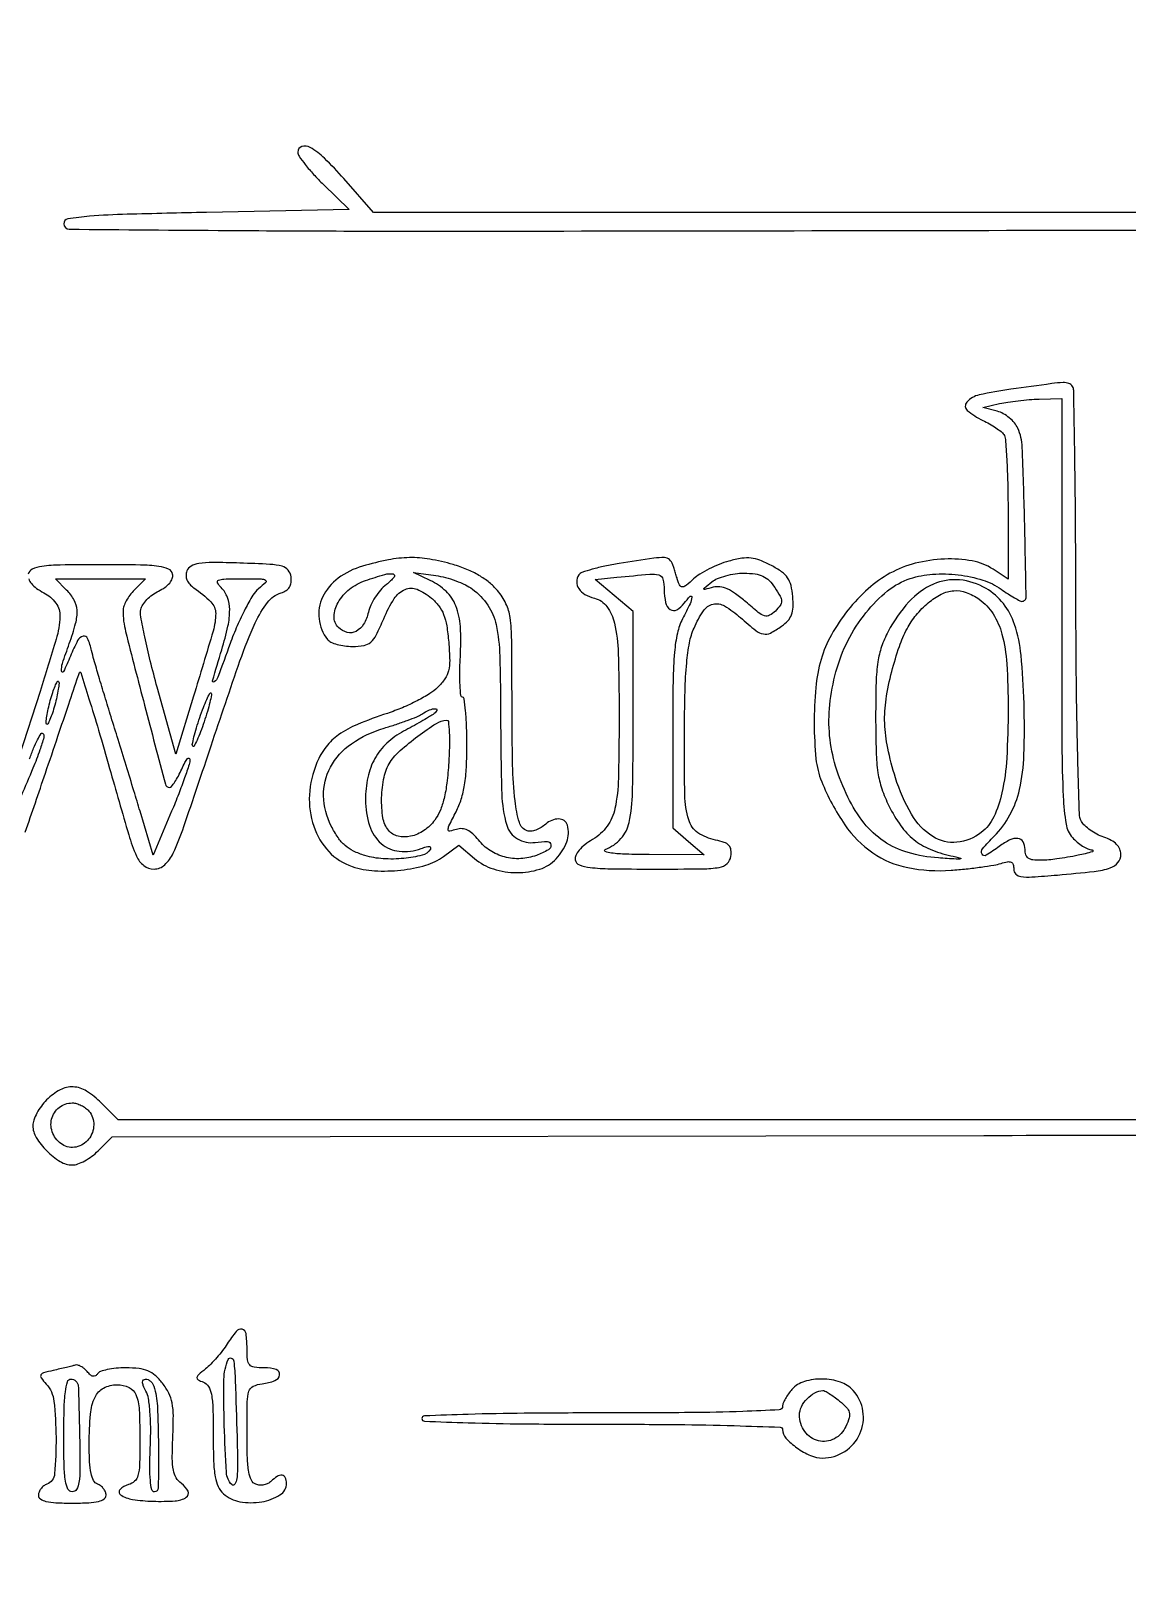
# Model space of a CAD drawing. Extents: x 33 to 995, y 30 to 1513.
# Drawn here: x 597.7 to 792.1, y 308.4 to 583.2 of the extents above; entities that cross this region are included whole.
import ezdxf

# ---------------------------------------------------------------- set-up
doc = ezdxf.new("R2010")
doc.units = 0

msp = doc.modelspace()

# ---------------------------------------------------------------- linework, layer by layer
for points in [[(969.036452, 1225.056595, -0.000004), (969.039353, 1088.299549, -0.000008), (969.038944, 928.132759, -0.000006), (969.033447, 745.616071), (969.014108, 276.732141)], [(56.838383, 550.971158, 0.000004), (56.774237, 658.613587, 0.000005), (56.715227, 754.844653, 0.000003), (56.664187, 835.950257, 0.000067)], [(972.745152, 157.138355, 0.000612), (972.956293, 313.397605, 0.000039), (972.978038, 768.984398, 0.000039), (972.928152, 1226.063636, 0.000618)], [(989.233898, 772.224269), (989.632433, 47.5), (987.566217, 43, -0.031411), (986.374052, 40.782283, -0.048694), (985.054021, 39.05791, -0.050598), (983.465679, 37.667575, -0.037489), (981.466448, 36.461092), (977.432895, 34.422183), (513.452962, 34.483358), (49.473029, 34.544533), (45.71227, 36.86881, -0.034566), (44.153702, 37.987801, -0.025159), (42.580482, 39.430335, -0.025592), (41.221194, 40.95774, -0.049742), (40.331928, 42.325016, -0.119271), (39.234053, 46.81465, -0.000106), (38.991255, 157.362732, -0.000511), (38.822837, 332.31249, -0.000046), (38.889141, 769.339498, -0.000051), (39.034879, 1189.135476, -0.000465)], [(33.247266, 770.21552, 0.000036), (33.115334, 293.12885, 0.000631), (33.278986, 138.361857, 0.000254), (33.537488, 46.90691, 0.117641), (34.938352, 41.12084, 0.053426), (37.290043, 37.519574, 0.043437), (40.506968, 34.215693, 0.045239), (44.017523, 31.701538, 0.088944), (47.228619, 30.516065, 0.043919), (49.921437, 30.277249, 0.000009), (186.426532, 30.187823, 0.000194), (337.588664, 30.150033, 0.000117), (516.5, 30.216741), (982.5, 30.5), (986.122348, 32.951435, 0.035163), (987.699971, 34.189163, 0.019391), (989.453306, 35.904096, 0.019251), (991.104356, 37.789619, 0.029163), (992.375078, 39.560606), (995.005458, 43.718342), (994.752729, 770.609171)], [(899.637227, 548.18942, 0.000005), (950.506456, 548.389948, 0.193125)], [(894.381343, 550.939215, 0.000337), (804.163442, 551), (658.444917, 551), (653.163499, 557, 0.018036), (649.740412, 560.617036, 0.063518), (647.195817, 562.551473, 0.212666), (645.723691, 562.705204, 0.324677), (645, 561.708208, 0.153082), (645.229334, 560.976706, 0.015298), (646.334868, 559.486281, 0.01811), (647.803778, 557.759972, 0.013432), (649.544232, 555.958208), (654.088464, 551.5), (628.794232, 551, 0.001742), (614.716558, 550.672654, 0.013044), (608.049039, 550.320155, 0.020162), (604.235516, 549.863328, 0.368221), (603.5, 549, 0.411583), (604.461466, 548.029851, 0.000585), (632.609009, 547.809704, 0.001947), (676.490251, 547.688679, 0.000215), (777, 547.845948, 0.000182), (843.55259, 548.002859, 0.000302)], [(576.87499, 476.176749, 0.000025), (581.898586, 458.872671, 0.000059), (586.607068, 442.66419, 0.000557)], [(596.642601, 441.029918, 0.002591), (600.235682, 451.5, -0.000054), (602.455617, 458.077346, -0.000083), (604.374136, 463.756519, -0.000024), (606.044371, 468.697242, -0.002689), (606.269675, 469.351979, -0.719065), (606.488802, 469.349171, -0.001517), (607.96541, 464.709671, -0.004657), (609.662834, 459.13926, -0.002626), (611.623487, 452.351979, 0.001963), (615.00616, 440.583555, 0.032977), (616.394312, 436.77771, 0.12516), (617.696636, 435.11587, 0.165762), (619.503291, 434.5, 0.189501), (621.391129, 435.242147, 0.097344), (622.906803, 437.331463, 0.026255), (624.790934, 442.034751, 0.001605), (629.624852, 456.366088, -0.002955), (634.746918, 471.417396, -0.023704), (637.470665, 478.210673, -0.055692), (639.636331, 481.823634, -0.154258), (642.031654, 483.510047, 0.066564), (642.938974, 483.937488, 0.109519), (643.53269, 484.53833, 0.109565), (643.816696, 485.333598, 0.066661), (643.808296, 486.33589, 0.13975), (643.275298, 487.531961, 0.153656), (642.20905, 488.213829, 0.052721), (640.048107, 488.559655, 0.005093), (634.733647, 488.789171, 0.006028), (629.87704, 488.890781, 0.039009), (627.435036, 488.721729, 0.090771), (626.067854, 488.256271, 0.175571), (625.321167, 487.394564, 0.095661), (625.179595, 486.596962, 0.096233), (625.345703, 485.805801, 0.084972), (625.823181, 485.058172, 0.057143), (626.58752, 484.389498, -0.043896), (629.586824, 481.902389, -0.201321), (630.435253, 479.858266, -0.070763), (629.978022, 476.731502, -0.002575), (626.512417, 465.187343), (623.358517, 454.874686), (620.069606, 466.748702, -0.006568), (618.836936, 471.437624, -0.008925), (617.856052, 475.701965, -0.006353), (617.147836, 479.277683, -0.093541), (617.152576, 480.553745, -0.099392), (617.494835, 481.390217, -0.045728), (618.23633, 482.311083, -0.04284), (619.222777, 483.169069, -0.045856), (620.319736, 483.824515, 0.041765), (621.455362, 484.490541, 0.067231), (622.27635, 485.252559, 0.085276), (622.732104, 486.051822, 0.135405), (622.793813, 486.832129, 0.244824), (622.087171, 487.723234, 0.072754), (620.360748, 488.210131, 0.028731), (617.073402, 488.447855, 0.003686), (610, 488.5, 0.003632), (602.876896, 488.448259, 0.02924), (599.612303, 488.209551, 0.075923), (597.909863, 487.714456, 0.241005), (597.201509, 486.807838, 0.13953)], [(597.272699, 485.991794, 0.083099), (597.769358, 485.144334, 0.063407), (598.669452, 484.308781, 0.0361), (599.937814, 483.532157, -0.116796), (602.085193, 481.687217, -0.167996), (602.809136, 479.309799, -0.06262), (602.1523, 475.300147, -0.006308), (599.284852, 466.032554), (595.569705, 454.540657)], [(597.41479, 454.033104, -0.011556), (598.150317, 455.939021, -0.020856), (598.852714, 457.458021, -0.018376), (599.463756, 458.546388, -0.485484), (599.752551, 458.580782, -0.269183), (599.944917, 457.856196, -0.016505), (599.259841, 455.636891, -0.015744), (598.030674, 452.40959, -0.004454), (595.915179, 447.465309, 0.009053)], [(847.889866, 389.950289, 0.00031), (767.660256, 390), (613.153846, 390), (610.153846, 393, 0.055175), (607.536657, 395.095547, 0.127876), (605.15877, 395.858689, 0.139821), (602.850487, 395.338481, 0.071596), (600.454545, 393.545455, 0.037888), (599.515253, 392.451898, 0.03471), (598.721023, 391.197727, 0.036522), (598.171988, 389.975261, 0.0875), (598, 389, 0.139429), (598.607738, 386.86299, 0.057878), (600.488252, 384.488252, 0.057878), (602.86299, 382.607738, 0.139429), (605, 382, 0.088542), (605.977958, 382.174548, 0.036308), (607.210154, 382.733449, 0.034481), (608.478012, 383.541368, 0.037296), (609.587758, 384.496848), (612.084606, 386.993697), (766.708986, 387.246848, 0.000316), (846.608706, 387.428116, 0.001699)]]:
    msp.add_lwpolyline(points, format="xyb")
for points in [[(771.5, 519.624167, 0.018252), (765.861078, 518.620715, 0.156698), (763.671318, 517.356817, 0.423043), (763.766132, 515.876703, 0.066322), (766.5, 514.1091, -0.018374), (767.702349, 513.485824, -0.01935), (768.834564, 512.785904, -0.019398), (769.760052, 512.109456, -0.07769), (770.234687, 511.595626, -0.12989), (770.528255, 510.745115, -0.004497), (770.758058, 507.216631, -0.008135), (770.925499, 503.009016, -0.005564), (770.984687, 498.226947), (771, 485.953894), (768.319416, 487.71028, 0.101667), (764.638923, 489.169244, 0.053805), (759.719909, 489.50059, 0.051604), (754.541049, 488.752997, 0.065263), (750.046696, 486.974436, 0.05596), (746.184336, 484.223084, 0.041334), (742.576021, 480.406886, 0.041391), (739.650489, 476.056842, 0.05673), (737.832394, 471.70795, 0.047679), (736.881694, 466.69309, 0.024148), (736.60012, 460.265836, 0.023564), (736.920378, 454.067679, 0.07242), (737.930176, 450, 0.052013), (742.017466, 442.371127, 0.093965), (747.001551, 437.364699, 0.10121), (753.196907, 434.75613, 0.068144), (760.882408, 434.288952, 0.007465), (763.580942, 434.533279, 0.00793), (766.21702, 434.854032, 0.007615), (768.47554, 435.200392, 0.035824), (769.75, 435.510948, -0.031405), (770.881408, 435.797249, -0.153093), (771.529761, 435.71988, -0.219771), (771.884254, 435.312042, -0.070836), (772, 434.499144, 0.196552), (772.361215, 433.615763, 0.166332), (773.269257, 433.160389, 0.050485), (775.203562, 433.094002, 0.005234), (779.75, 433.444975, 0.005938), (786.272925, 434.095418, 0.051152), (789.129621, 434.714698, 0.145792), (790.484156, 435.651839, 0.170631), (791, 437.119407, 0.105648), (790.802074, 438.045671, 0.09065), (790.236772, 438.868721, 0.07271), (789.293417, 439.575482, 0.040621), (787.978891, 440.157203, -0.036965), (786.754036, 440.688581, -0.033032), (785.571559, 441.412365, -0.034565), (784.595737, 442.208611, -0.081653), (784.026126, 442.951182, -0.115753), (783.640115, 444.396901, -0.001193), (783.343501, 454.968155, -0.003701), (783.117527, 467.339337, -0.002245), (783.024228, 481.978716, 0.001341), (782.958671, 496.335714, 0.00216), (782.817166, 508.567226, 0.000358), (782.637532, 519.384558, 0.134872), (782.417976, 520.132718, 0.169284), (781.767232, 520.660926, 0.098565), (780.761895, 520.812816, 0.02235), (778.736781, 520.627532, 0.000919)], [(780.5, 480.103862, 0.000915), (780.543198, 456.503052, 0.010983), (780.77645, 447.402533, 0.026484), (781.273044, 442.480176, 0.146594), (782.404988, 440.104292, 0.03475), (783.251634, 439.290529, 0.032767), (784.21892, 438.584355, 0.034463), (785.159734, 438.075011, 0.089068), (785.904988, 437.885001, -0.83243), (785.940258, 437.566851, -0.02395), (783.423546, 436.937868, -0.01384), (779.663947, 436.295074, -0.030185), (776.75, 436.05763, -0.035704), (775.397381, 436.125892, -0.123917), (774.586546, 436.438871, -0.163841), (774.148393, 437.03849, -0.076712), (774, 438, 0.131384), (773.647358, 439.318859, 0.237343), (772.735292, 439.919274, 0.144152), (771.290679, 439.670992, 0.047792), (769.44113, 438.531803, -0.022703), (767.124284, 436.939397, -0.436253), (766.368466, 437.145294, -0.306387), (766.477686, 438.111992, -0.019573), (768.510403, 440.310403, 0.072982), (771.327829, 444.096923, 0.068182), (773.019456, 448.620797, 0.047148), (773.807276, 454.768444, 0.015469), (773.828231, 463.904751, 0.01673), (773.298349, 472.426595, 0.05608), (772.14689, 477.893213, 0.086655), (770.160737, 481.594361, 0.093227), (767.07955, 484.293937, 0.111615), (762.388299, 485.803163, 0.126851), (757.738832, 485.036557, 0.105789), (753.4188, 481.909479, 0.060707), (749.707645, 476.624209, 0.040161), (748.548029, 473.960797, 0.046411), (747.896695, 471.271296, 0.02947), (747.584981, 467.65246, 0.006717), (747.501495, 461.5, 0.006971), (747.587549, 455.266837, 0.03018), (747.91298, 451.581968, 0.045104), (748.60608, 448.732122, 0.032213), (749.864302, 445.69816, 0.040277), (751.952233, 442.199423, 0.068652), (754.282956, 439.725681, 0.07071), (757.144837, 438.02229, 0.045443), (760.836077, 436.860713, -0.008161), (762.56782, 436.454557, -0.808326), (762.562654, 436.309055, -0.059427), (761.785956, 436.264738, -0.001903), (758.641447, 436.471073, -0.052545), (753.271546, 437.416778, -0.078155), (748.951763, 439.425756, -0.078321), (745.463513, 442.65997, -0.053007), (742.573816, 447.259599, -0.040184), (740.408105, 452.766559, -0.049982), (739.345364, 458.16189, -0.04991), (739.373619, 463.66717, -0.039892), (740.463258, 469.50233, -0.051395), (742.577436, 475.001194, -0.050753), (745.775852, 479.978329, -0.054485), (749.617917, 483.850837, -0.090674), (753.640151, 486.046254, -0.064094), (757.607155, 486.812322, -0.044823), (762.165219, 486.689969, -0.045598), (766.500649, 485.776973, -0.080193), (769.776608, 484.159069, 0.00928), (770.984853, 483.332081, 0.012613), (772.106821, 482.634226, 0.009544), (773.059744, 482.098544, 0.123886), (773.451359, 482, 0.419317), (774.200818, 482.762608, 0.001569), (773.920476, 496.414717, 0.003674), (773.518894, 509.35683, 0.097598), (772.724403, 512.705524, 0.067893), (772.126681, 513.652362, 0.044923), (771.213183, 514.560271, 0.044678), (770.144046, 515.296813, 0.063911), (769.078561, 515.730187), (766.5, 516.412421), (769.5, 517.087896, -0.018396), (770.933226, 517.355632, -0.008759), (772.79375, 517.599579, -0.008669), (774.749365, 517.786944, -0.01218), (776.5, 517.881256), (780.5, 517.999141)], [(656.484902, 488.247216, 0.08905), (652.162888, 486.098596, 0.121996), (649.411891, 482.758753, 0.141352), (648.767833, 478.900035, 0.137982), (650.266877, 475.25, 0.120468), (650.878146, 474.768605, 0.038263), (651.975026, 474.367188, 0.035668), (653.310878, 474.092182, 0.032943), (654.708474, 474, 0.042622), (656.751538, 474.174476, 0.139919), (657.960059, 474.755901, 0.096806), (658.924052, 476.020465, 0.014647), (660.253753, 478.927229, -0.040989), (662.112837, 482.483656, -0.150655), (664.019269, 484.116101, -0.201717), (666.154071, 484.139537, -0.080989), (668.694378, 482.586462, -0.05185), (670.019043, 481.183843, -0.069964), (670.875359, 479.665505, -0.053974), (671.415667, 477.682173, -0.018849), (671.771505, 474.741812, -0.014445), (671.944513, 471.532164, -0.066326), (671.744927, 469.682637, -0.092637), (671.102466, 468.261967, -0.044016), (669.808148, 466.717238, -0.058674), (668.440147, 465.637472, -0.01896), (666.187819, 464.368567, -0.018614), (663.554473, 463.135544, -0.019862), (660.892466, 462.130604, 0.017603), (655.591422, 460.156707, 0.054559), (652.247245, 458.326874, 0.076261), (650.022298, 456.204085, 0.065314), (648.394367, 453.401426, 0.084748), (647.070935, 447.663646, 0.096512), (647.827977, 442.083007, 0.106414), (650.509782, 437.601871, 0.125833), (654.658828, 434.947582, 0.065384), (658.615707, 434.194008, 0.041919), (663.296992, 434.316582, 0.042512), (667.724264, 435.190734, 0.089419), (670.856861, 436.736052), (673.585417, 438.75336), (676.348472, 436.37668, 0.101724), (679.688273, 434.518978, 0.075283), (683.875416, 433.866519, 0.077982), (687.915719, 434.482732, 0.128096), (690.825686, 436.314451, 0.097299), (692.718402, 439.332026, 0.166022), (692.827825, 442.274376, 0.337054), (691.285574, 443.395868, 0.180448), (688.974232, 442.47668, -0.047852), (688.144102, 441.8587, -0.049876), (687.222742, 441.419719, -0.055138), (686.350987, 441.21119, -0.12338), (685.679435, 441.292771, -0.234046), (684.305943, 442.783249, -0.042537), (683.537945, 446.577073, -0.023972), (683.108863, 452.993144, -0.004711), (683, 464.548275, 0.002451), (682.948104, 475.133312, 0.030742), (682.663173, 479.124454, 0.079375), (681.926174, 481.583837, 0.062565), (680.413438, 483.920504, 0.047855), (678.961561, 485.344356, 0.037411), (677.144959, 486.601155, 0.034394), (674.999756, 487.668485, 0.027509), (672.563542, 488.524551, 0.028424), (668.399609, 489.482293, 0.046656), (664.796034, 489.756686, 0.04413), (661.065872, 489.361878, 0.022521)], [(702, 488.704124, 0.012555), (699.462288, 488.241345, 0.0174), (697.21624, 487.691023, 0.013996), (695.412353, 487.126939, 0.166343), (694.84252, 486.684023, 0.144521), (694.472805, 485.460035, 0.150422), (694.836005, 484.253134, 0.116224), (695.9334, 483.233943, 0.067892), (697.607727, 482.562318, -0.173625), (699.846721, 481.064069, -0.105663), (701.179067, 478.133478, -0.046273), (701.839989, 472.816825, -0.0078), (702, 462.5599, -0.005461), (701.869525, 450.614242, -0.045353), (701.261872, 445.235144, -0.106543), (699.875033, 442.091026, -0.102872), (697.301868, 439.750598, 0.031768), (695.932956, 438.820974, 0.051482), (694.917015, 437.849656, 0.065526), (694.316517, 436.921217, 0.159712), (694.214934, 436.122454, 0.259718), (694.945101, 435.252856, 0.06185), (696.848554, 434.785868, 0.025849), (700.42364, 434.55188, 0.003418), (708.013695, 434.5, 0.0024), (716.797868, 434.542163, 0.038194), (719.765479, 434.797859, 0.147323), (721.147178, 435.473566, 0.172271), (721.820967, 436.760807, 0.064655), (721.834897, 437.931687, 0.162056), (721.476613, 438.695598, 0.123373), (720.651721, 439.219015, 0.03064), (719.093393, 439.631321, -0.102168), (715.982164, 440.950487, -0.171782), (714.338456, 443.224407, -0.066382), (713.661081, 447.614616, -0.006427), (713.578383, 458.409867, -0.004964), (713.694019, 466.056067, -0.016283), (713.984901, 471.099304, -0.024476), (714.483474, 474.659924, -0.055008), (715.283231, 477.264058, -0.045386), (716.960395, 480.344466, -0.192791), (718.657799, 481.507209, -0.192282), (720.691664, 481.178485, -0.045122), (723.532104, 479.105956, 0.011856), (726.247022, 476.833922, 0.117795), (727.581981, 476.207727, 0.172736), (728.832961, 476.381469, 0.03274), (730.832194, 477.595018, 0.055018), (731.941541, 478.569833, 0.095422), (732.580183, 479.61227, 0.080536), (732.847758, 480.941319, 0.030289), (732.804701, 482.845018, 0.037967), (732.488186, 484.81798, 0.09241), (731.890725, 486.158513, 0.087766), (730.829268, 487.234411, 0.031933), (729, 488.364081, 0.027692), (726.97719, 489.301627, 0.069432), (725.400835, 489.687392, 0.067113), (723.747319, 489.633365, 0.024565), (721.457026, 489.131283, 0.028724), (719.746498, 488.559947, 0.022027), (717.949805, 487.749303, 0.022477), (716.331678, 486.838158, 0.048098), (715.194918, 485.966967, -0.013956), (713.942013, 484.863392, -0.127031), (713.289455, 484.554989, -0.293272), (712.844152, 484.733759, -0.078556), (712.487892, 485.449765, -0.000161), (712.267129, 486.152012, -0.000097), (712.005663, 486.985243, -0.000097), (711.746045, 487.81371, -0.00017), (711.531385, 488.5, 0.137119), (710.944436, 489.405044, 0.177196), (710.028966, 489.762402, 0.0422), (708.176162, 489.645637, 0.001996)], [(660.711637, 484.987814, 0.048664), (659.68538, 484.005021, 0.033354), (658.717615, 482.713577, 0.033674), (657.945386, 481.330065, 0.056451), (657.515672, 480.071354, -0.07863), (656.683474, 477.945587, -0.142736), (655.337755, 476.673794, -0.18062), (653.753317, 476.488817, -0.136904), (652.216144, 477.355285, -0.207505), (651.437516, 479.326457, -0.122843), (652.14177, 481.799107, -0.095645), (654.170313, 484.146593, -0.084643), (657.011731, 485.693558, -0.011083), (660.447485, 486.784706, -0.119015), (661.89632, 486.854931, -0.577777), (662.08858, 486.30172, -0.047766)], [(675.976551, 484.179708, -0.084522), (678.703215, 481.332445, -0.097031), (680.173218, 477.87166, -0.045694), (680.829143, 472.28566, -0.006175), (680.985258, 460.472506, 0.007332), (681.181094, 447.862274, 0.062864), (682.054596, 442.299475, 0.191553), (683.953329, 439.852161, 0.171185), (687.123506, 439.231435, -0.040705), (689.287531, 439.370909, -0.383774), (689.913461, 438.787929, -0.297672), (689.445672, 437.912201, -0.03457), (687.326276, 436.93395, -0.07854), (684.540943, 436.350278, -0.077406), (681.696657, 436.649162, -0.078303), (679.105777, 437.79219, -0.083318), (677.054656, 439.657646, 0.036913), (676.044995, 440.762722, 0.077456), (675.088469, 441.420059, 0.097719), (674.132225, 441.666949, 0.09155), (673.130091, 441.541289, -0.031307), (671.961331, 441.249398, -0.464497), (671.674372, 441.485054, -0.118178), (671.823745, 442.147743, -0.003629), (673.087621, 444.671864, 0.043088), (673.995392, 446.90975, 0.035442), (674.57918, 449.421371, 0.02746), (674.9005, 452.541549, 0.011929), (675, 456.711442, 0.008858), (674.943695, 459.889431, 0.014681), (674.770085, 462.565236, 0.008349), (674.529678, 464.725134, 0.377331), (674.217311, 465, -0.385435), (673.921527, 465.267795, -0.011372), (673.7823, 467.084118, -0.017231), (673.738086, 469.374482, -0.010323), (673.835518, 472.094869, 0.028024), (673.837752, 477.515871, 0.079667), (673.035645, 481.195665, 0.108197), (671.31012, 483.7774, 0.082623), (668.5, 485.704842), (665.5, 487.103733), (669.476551, 486.577973, -0.032058), (671.183803, 486.239803, -0.023461), (673.026253, 485.656607, -0.023864), (674.72573, 484.935701, -0.047406)], [(710, 484.059017, 0.055344), (710.253693, 481.774052, 0.190091), (711.07722, 480.56213, 0.285668), (712.235755, 480.513752, 0.102272), (713.534731, 481.649862, -0.031304), (714.609219, 482.89759, -0.710661), (714.902365, 482.760148, -0.084964), (714.573067, 481.583291, -0.008138), (713.25, 478.903638, 0.064987), (712.339811, 476.371846, 0.032281), (711.826524, 472.993609, 0.017938), (711.566517, 467.8365, 0.003626), (711.5, 458.663416), (711.5, 441.826833), (714.305764, 439.413416), (717.111527, 437), (707.305764, 437.063386, -0.005977), (703.23796, 437.138314, -0.020859), (700.619683, 437.327374, -0.070927), (699.532689, 437.611203, -0.669362), (699.534718, 437.951524, 0.114573), (702.307192, 439.902714, 0.130618), (703.772484, 442.790022, 0.047984), (704.381142, 448.107683, 0.004517), (704.5, 461.263301), (704.5, 480.219212), (701.119408, 483.041455), (697.738816, 485.863699), (701.619408, 486.263746, -0.003603), (707.430029, 486.820472, -0.086606), (709.052543, 486.683097, -0.276732), (709.779382, 485.938899, -0.058478)], [(729.631256, 484.440023, -0.018529), (730.563106, 482.895938, -0.122153), (730.795768, 482.031204, -0.162636), (730.561458, 481.280976, -0.040079), (729.71325, 480.284679, -0.074494), (728.686513, 479.525507, -0.198747), (727.797345, 479.440252, -0.09555), (726.683821, 480.030352, -0.010676), (724.477012, 481.88604, 0.022079), (722.665443, 483.340176, 0.052767), (721.176884, 484.205947, 0.07306), (719.878704, 484.57292, 0.099499), (718.66807, 484.489605, -0.003174), (717.195009, 484.096622, -0.420643), (717.050359, 484.183722, -0.287424), (717.116765, 484.379315, -0.002337), (718.44113, 485.448221, -0.071104), (719.45276, 486.044243, -0.031471), (720.924136, 486.544165, -0.030353), (722.576203, 486.885802, -0.035823), (724.168077, 487, -0.032029), (726.12866, 486.87428, -0.077689), (727.517525, 486.470183, -0.088047), (728.611528, 485.699288, -0.050361)], [(616, 484, 0.036653), (615.234651, 483.113389, 0.034225), (614.5875, 482.104695, 0.036063), (614.139448, 481.127511, 0.089694), (614, 480.356409, 0.061726), (614.460619, 476.639451, 0.002528), (617.822589, 463.562707, 0.000729), (621.524427, 449.543243, 0.340063), (622.230795, 449, 0.223453), (622.606179, 449.176578, 0.024901), (623.1875, 449.954687, 0.026479), (623.815525, 451.005004, 0.018426), (624.415558, 452.25, -0.016129), (624.966322, 453.406318, -0.054143), (625.42883, 454.104688, -0.278017), (625.702986, 454.200227, -0.348757), (625.869135, 454, -0.083046), (625.731657, 453.053186, -0.006724), (624.930499, 450.662494, -0.008909), (623.879635, 447.824414, -0.006729), (622.628443, 444.744661), (619.355466, 436.989323), (617.029493, 444.744661, 0.00104), (615.937151, 448.359443, 0.000541), (614.559878, 452.865619, 0.000538), (613.135692, 457.489593, 0.00082), (611.888556, 461.5, -0.001971), (610.76353, 465.147339, -0.002216), (609.71096, 468.664062, -0.00203), (608.840607, 471.664493, -0.011955), (608.428389, 473.25, 0.041084), (607.728235, 475.416529, 0.375087), (606.908087, 475.821243, 0.212756), (605.954028, 475.052021, 0.019954), (604.658482, 472.25, -0.013275), (603.448003, 469.537447, -0.765048), (603.107853, 469.59991, -0.099582), (603.268877, 470.988478, -0.007958), (604.471164, 474.5, 0.020543), (605.598968, 478.086003, 0.078456), (605.848569, 480.40904, 0.11381), (605.334371, 482.223139, 0.070756), (604, 484), (602, 486), (610, 486), (618, 486)], [(638.050595, 484.242053, 0.086212), (637.03445, 483.079124, 0.016963), (635.670213, 480.652838, 0.017526), (634.259159, 477.680632, 0.015475), (632.995767, 474.492053, -0.002278), (630.83031, 468.575468, -0.147352), (630.176469, 467.71182, -0.715318), (629.880753, 467.91924, -0.002948), (631.510824, 473.408931, 0.019028), (632.607511, 477.590593, 0.056534), (632.919092, 480.53345, 0.086011), (632.525043, 482.710486, 0.109114), (631.428571, 484.428571, -0.069061), (630.776622, 485.290645, -0.443549), (630.931586, 485.75, -0.097427), (631.91307, 485.965609, -0.0055), (635.039355, 486, -0.003373), (638.515371, 485.976552, -0.129448), (639.259205, 485.769925, -0.496985), (639.309103, 485.3558, -0.0219)], [(765.883127, 482.369307, -0.100112), (768.344434, 479.780849, -0.075822), (769.908112, 476.176328, -0.049082), (770.754192, 470.929205, -0.015448), (771, 462.974939, -0.014307), (770.748682, 454.19374, -0.038982), (769.911487, 448.036943, -0.05742), (768.453073, 443.748202, -0.11596), (766.239895, 440.974061, -0.143734), (761.925004, 439.245612, -0.167307), (757.64766, 440.274467, -0.119257), (753.857014, 444.216623, -0.057273), (751.017192, 450.679763, -0.023157), (749.647826, 455.970463, -0.043162), (749.115108, 460.362945, -0.045286), (749.355178, 464.638462, -0.028425), (750.367576, 469.546128, -0.016784), (751.709364, 473.980416, -0.040191), (753.070946, 477.132635, -0.050319), (754.701544, 479.575215, -0.044989), (756.844203, 481.745033, -0.057482), (759.153121, 483.280774, -0.10113), (761.353261, 483.890935, -0.104956), (763.559307, 483.579627, -0.065513)], [(601.9, 463.6, -0.011786), (601.470234, 462.17529, -0.021716), (601.04391, 461.042548, -0.020735), (600.663195, 460.243944, -0.504786), (600.454209, 460.212458, -0.225729), (600.340677, 460.532004, -0.012595), (600.47891, 461.607548, -0.017405), (600.728295, 462.919691, -0.011694), (601.1, 464.4, -0.011786), (601.529766, 465.82471, -0.021716), (601.95609, 466.957452, -0.020735), (602.336805, 467.756056, -0.504786), (602.545791, 467.787542, -0.225729), (602.659323, 467.467996, -0.012595), (602.52109, 466.392452, -0.017405), (602.271705, 465.080309, -0.011694)], [(628.384615, 460.615385, -0.009193), (627.739689, 458.830793, -0.016407), (627.134887, 457.392196, -0.01171), (626.606362, 456.309712, -0.507516), (626.390446, 456.27622, -0.251923), (626.294237, 456.596493, -0.008398), (626.591618, 457.935465, -0.014118), (627.026332, 459.546368, -0.009146), (627.615385, 461.384615, -0.009193), (628.260311, 463.169207, -0.016407), (628.865113, 464.607804, -0.01171), (629.393638, 465.690288, -0.507516), (629.609554, 465.72378, -0.251923), (629.705763, 465.403507, -0.008398), (629.408382, 464.064535, -0.014118), (628.973668, 462.453632, -0.009146)], [(669, 461.946007, -0.015548), (668.182452, 461.424728, -0.004119), (666.845116, 460.644234, -0.004175), (665.308421, 459.781236, -0.004284), (663.770607, 458.951509, 0.06651), (660.806594, 456.839755, 0.078048), (658.68464, 454.12335, 0.074119), (657.424025, 450.768148, 0.052908), (657, 446.772166, 0.078114), (657.718072, 442.203876, 0.136427), (659.812719, 439.027599, 0.156484), (663.012886, 437.651276, 0.112984), (666.891614, 438.155609, -0.021625), (667.778471, 438.44074, -0.0872), (668.342464, 438.493837, -0.302694), (668.551964, 438.328558, -0.220621), (668.515611, 438.02526, -0.1938), (667.058061, 436.952758, -0.038978), (663.822228, 436.38532, -0.040206), (660.136512, 436.32889, -0.056569), (656.903356, 436.910809, -0.039123), (654.884622, 437.692185, -0.067716), (653.384801, 438.680696, -0.063999), (652.149171, 440.075354, -0.031371), (650.938158, 442.121221, -0.111758), (649.574998, 447.478753, -0.131249), (650.788841, 452.560989, -0.118133), (654.535941, 456.742774, -0.079941), (660.336562, 459.512304, 0.008516), (662.423363, 460.164551, 0.009328), (664.423865, 460.869106, 0.008846), (666.110179, 461.532826, 0.045327), (667, 461.999762, -0.041236), (668.378851, 462.737743, -0.1094), (669.47007, 462.948808, -0.584635), (669.648161, 462.611546, -0.100292)], [(671.777456, 453.433965, -0.01357), (671.441991, 449.766865, -0.029775), (670.943564, 446.994678, -0.038923), (670.246618, 444.857511, -0.061609), (669.297052, 443.183965, -0.083334), (667.364488, 441.327382, -0.095774), (665.019224, 440.313354, -0.113558), (662.778373, 440.333553, -0.162126), (661.102735, 441.376212, -0.135016), (660.105062, 443.58464, -0.045246), (659.871338, 447.149264, -0.04541), (660.299093, 450.829422, -0.093665), (661.405263, 453.495757, -0.066932), (663.159976, 455.522006, -0.020575), (666.305875, 458.077869, -0.01752), (669.57777, 460.345719, -0.126777), (671.381507, 460.941165, -0.403183), (671.711605, 460.663213, -0.01294), (671.861439, 458.760194, -0.018346), (671.900322, 456.331004, -0.010852)], [(607.960131, 391.548039, -0.180595), (608.815034, 389.095328, -0.163644), (607.900573, 386.561594, -0.172911), (605.692155, 385.184453, -0.196771), (603.25, 385.612298, -0.15146), (601.556775, 387.58963, -0.161407), (601.334566, 390.123804, -0.17025), (602.661135, 392.194079, -0.167457), (605, 393, -0.06956), (605.760253, 392.89372, -0.044587), (606.593522, 392.573487, -0.0441), (607.369757, 392.103782, -0.061518)], [(632.489994, 350.25, -0.022499), (631.669408, 349.073751, -0.015387), (630.638804, 347.811976, -0.015535), (629.568097, 346.655096, -0.030064), (628.631509, 345.812045, 0.011753), (627.387692, 344.772271, 0.175065), (627.11799, 344.283696, 0.315994), (627.307018, 343.896693, 0.034489), (628.256525, 343.455056, -0.168264), (629.158637, 342.695507, -0.088813), (629.680977, 341.309548, -0.039436), (629.938518, 338.852251, -0.006398), (630, 334.047999, 0.007726), (630.072474, 329.358151, 0.035833), (630.349672, 326.664315, 0.065025), (630.896599, 324.921242, 0.100668), (631.828741, 323.654988, 0.142128), (634.732986, 322.240604, 0.084595), (638.60854, 322.232682, 0.097419), (641.841373, 323.453105, 0.259501), (643, 325.535184, 0.105241), (642.790212, 326.520845, 0.263471), (642.218865, 326.942821, 0.175942), (641.346399, 326.740919, 0.052465), (640.267217, 325.867217, -0.085436), (639.717333, 325.478836, -0.06262), (639.00682, 325.24385, -0.061901), (638.250913, 325.190333, -0.078522), (637.567217, 325.335833, -0.190508), (636.78268, 326.056385, -0.070168), (636.314047, 327.512971, -0.035504), (636.06435, 329.996842, -0.007303), (636, 334.402193, -0.004261), (636.047624, 339.990877, -0.06972), (636.338285, 341.835862, -0.209302), (637.099014, 342.724295, -0.083241), (638.672881, 343.183578, 0.060835), (640.947692, 343.738706, 0.27278), (641.772769, 344.764618, 0.371207), (641.185227, 345.689047, 0.073569), (639.083333, 346, -0.029957), (637.279444, 346.108175, -0.184247), (636.470238, 346.533784, -0.160503), (636.088822, 347.426198, -0.021405), (636, 349.5, 0.032846), (635.830238, 352.08138, 0.317284), (635.125039, 352.844743, 0.28277), (634.084352, 352.475862, 0.028723)], [(605.5, 346.472437, -0.0108), (604.93886, 346.318612, -0.002282), (603.952964, 346.075889, -0.002389), (602.806895, 345.805062, -0.002265), (601.63775, 345.540246, 0.01318), (599.906055, 345.108064, 0.208557), (599.445352, 344.733867, 0.287287), (599.487826, 344.217576, 0.023498), (600.38775, 343.124034, -0.157926), (601.740294, 340.113917, -0.025684), (602.114418, 333.634527, -0.022027), (601.871223, 327.191522, -0.288262), (600.5, 325.361626, 0.074185), (599.926569, 325.037471, 0.064359), (599.440625, 324.545909, 0.06686), (599.111903, 323.968559, 0.096313), (599, 323.393011, 0.247938), (599.345907, 322.738326, 0.092896), (600.326804, 322.308042, 0.045741), (602.086284, 322.065995, 0.011323), (605, 322, 0.011323), (607.913716, 322.065995, 0.045741), (609.673196, 322.308042, 0.092896), (610.654093, 322.738326, 0.247938), (611, 323.393011, 0.096313), (610.888097, 323.968559, 0.06686), (610.559375, 324.545909, 0.064359), (610.073431, 325.037471, 0.074185), (609.5, 325.361626, -0.181095), (608.784898, 325.994809, -0.070522), (608.328656, 327.256568, -0.040461), (608.071915, 329.295237, -0.0111), (608, 332.534357, -0.02113), (608.221629, 337.776355, -0.089131), (609.034354, 340.803419, -0.161541), (610.560632, 342.40796, -0.123136), (612.928195, 343, -0.10753), (615.073364, 342.533265, -0.192755), (616.298818, 341.247753, -0.084229), (616.871538, 338.594368, -0.011131), (617, 332.824593, -0.007689), (616.937798, 328.780023, -0.058416), (616.658205, 326.897674, -0.139594), (616.044448, 325.877365, -0.124658), (614.959108, 325.279056, 0.132483), (613.473151, 324.42981, 0.472287), (613.562378, 323.486532, 0.111619), (615.68805, 322.657899, 0.029904), (619.323595, 322.33131, 0.022684), (623.237396, 322.39221, 0.124936), (625.230896, 323.029693, 0.386422), (625.530889, 324.092065, 0.119855), (624.362379, 325.476973, -0.101173), (623.43498, 326.497214, -0.088388), (622.92648, 327.849029, -0.047731), (622.741381, 329.945086, -0.009714), (622.841138, 333.675278, 0.011802), (622.926652, 337.464784, 0.047037), (622.706303, 339.776154, 0.069336), (622.112024, 341.525399, 0.050184), (621.006317, 343.26484, 0.042634), (619.701709, 344.660382, 0.084358), (618.425537, 345.470342, 0.07338), (616.835854, 345.877465, 0.02606), (614.486437, 346, 0.022532), (612.765788, 345.922422, 0.029463), (611.208841, 345.688672, 0.029889), (609.979851, 345.351593, 0.174173), (609.463016, 344.940159, -0.119298), (609.103086, 344.584273, -0.190234), (608.681841, 344.513567, -0.12809), (608.197856, 344.756056, -0.044423), (607.653999, 345.325125, 0.048573), (607.138416, 345.85574, 0.053369), (606.545237, 346.258131, 0.06025), (605.966765, 346.481878, 0.135284)], [(634.219667, 333.784084, -0.004711), (634.315398, 328.855749, -0.029503), (634.192037, 326.339705, -0.115231), (633.842039, 325.342123, -0.481569), (633.298254, 325.284084, -0.18168), (632.338239, 327.433258, -0.007922), (631.963543, 335.788661, -0.011105), (631.908294, 343.959519, -0.09643), (632.654462, 347.5, -0.403165), (633.206595, 347.736277, -0.280816), (633.652521, 347.163077, -0.01989), (633.906766, 343.726627, -0.001308)], [(606.070735, 342.75, -0.007457), (606.105945, 341.904373, -0.000425), (606.173351, 339.297213, -0.00065), (606.246915, 336.193449, -0.000477), (606.320735, 332.751152, -0.005915), (606.361233, 328.073388, -0.036676), (606.17784, 325.680513, -0.091402), (605.749649, 324.438955, -0.270208), (605, 324.001152, -0.286963), (604.234206, 324.479284, -0.076358), (603.787471, 325.916695, -0.032077), (603.555229, 328.649619, -0.005161), (603.5, 334, -0.006292), (603.560425, 338.801754, -0.024802), (603.78125, 341.75, -0.037957), (604.145075, 343.542664, -0.335469), (604.75, 344, -0.097651), (605.232545, 343.904851, -0.092392), (605.653591, 343.632812, -0.092325), (605.948596, 343.227165, -0.097336)], [(619.462624, 342.75, -0.065871), (620.095213, 339.234671, -0.010281), (620.278502, 332.168296, -0.004245), (620.25515, 324.683843, -0.410817), (619.56332, 324, -0.352981), (619.096936, 324.376112, -0.030584), (618.848576, 325.993836, -0.025079), (618.7488, 328.423759, -0.009068), (618.842941, 331.878226, 0.012733), (618.90914, 335.201762, 0.01802), (618.786122, 338.158286, 0.018864), (618.509235, 340.548169, 0.084785), (618.065171, 341.878226, -0.023035), (617.602868, 342.846778, -0.091952), (617.462577, 343.486497, -0.216184), (617.612893, 343.848752, -0.190158), (617.996201, 344, -0.105671), (618.433818, 343.906469, -0.071313), (618.866922, 343.632812, -0.06715), (619.229957, 343.227806, -0.071901)], [(732.654988, 342.171259, 0.028703), (732.021601, 341.385074, 0.029174), (731.486153, 340.535654, 0.030498), (731.111052, 339.745343, 0.095833), (731, 339.171259, -0.398697), (730.411938, 338.551009, -0.00417), (723.919745, 338.25915, -0.007383), (714.560455, 338.054894, -0.001764), (699, 338, 0.002162), (685.180163, 337.940253, 0.005648), (675.25, 337.742188, 0.001709), (667.454266, 337.4719, 0.403105), (667, 337, 0.403105), (667.454266, 336.5281, 0.001709), (675.25, 336.257812, 0.005648), (685.180163, 336.059747, 0.002162), (699, 336, -0.002274), (712.369507, 335.939206, -0.005232), (722.425727, 335.742492, -0.001344), (730.578433, 335.475715, -0.403883), (731, 335.038955, 0.188711), (731.590174, 333.530946, 0.051553), (733.544134, 331.811272, 0.051413), (735.95182, 330.445609, 0.103675), (738.077777, 330, 0.14407), (742.017993, 331.159402, 0.144199), (744.700696, 334.267754, 0.145375), (745.257918, 338.313259, 0.146973), (743.511679, 341.987095, 0.128728), (741.248495, 343.467224, 0.076693), (738.056435, 344.015323, 0.077347), (734.877683, 343.57571, 0.136697)], [(741.103255, 340.117473, -0.030042), (742.351476, 338.976076, -0.131632), (742.833532, 338.110718, -0.136265), (742.809793, 337.136906, -0.033085), (742.235478, 335.617473, -0.16313), (740.183416, 333.41887, -0.186739), (737.346021, 333.055926, -0.1806), (734.934354, 334.703536, -0.154742), (734, 337.65031, -0.11616), (734.34074, 339.097198, -0.075529), (735.333704, 340.507852, -0.07542), (736.702695, 341.561866, -0.115013), (738.139216, 341.969591, -0.137485), (738.509236, 341.884622, -0.014882), (739.273579, 341.438075, -0.017369), (740.166222, 340.836209, -0.013173)]]:
    msp.add_lwpolyline(points, format="xyb", close=True)

doc.saveas('drawing.dxf')
